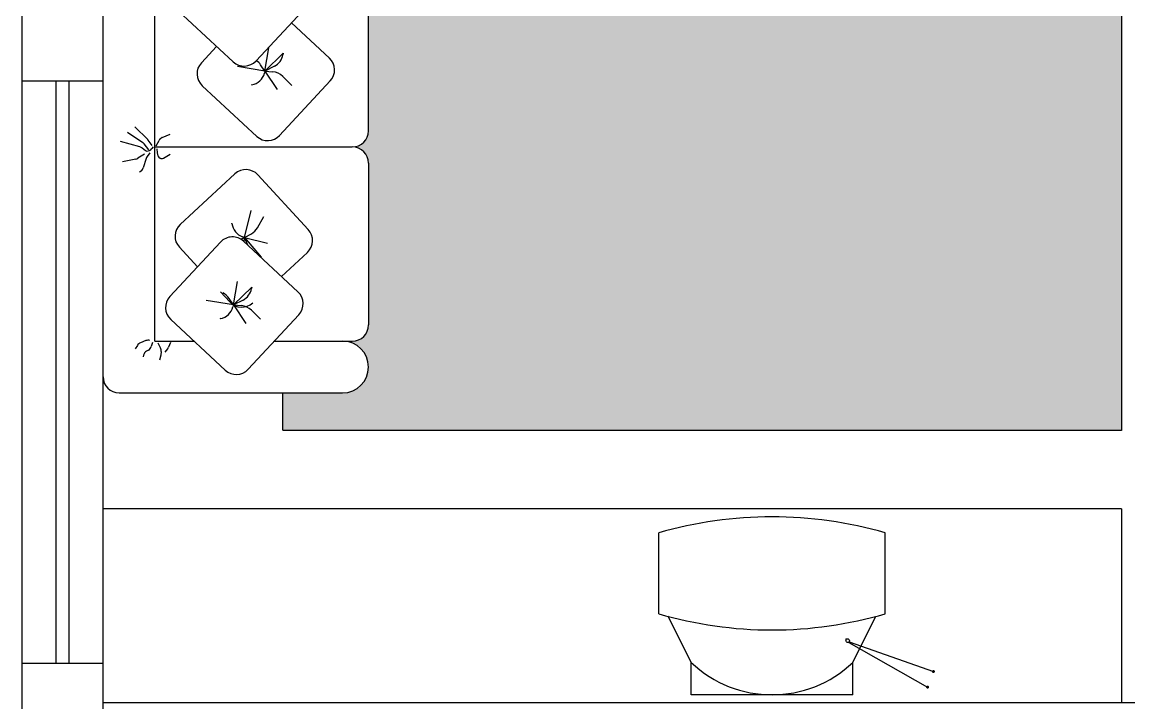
# Model space of a CAD drawing. Header units: millimetres. Extents: x 935 to 1399, y 512 to 900.
# Drawn here: x 1146.116 to 1149.535, y 855.466 to 857.57 of the extents above; entities that cross this region are included whole.
import ezdxf

# ---------------------------------------------------------------- set-up
doc = ezdxf.new("R2010")
doc.units = ezdxf.units.MM
doc.layers.add('MOBILIARIO', color=4, linetype='Continuous')

msp = doc.modelspace()

# ---------------------------------------------------------------- hatches: boundary and pattern name
at = {"linetype": 'Continuous'}
h = msp.add_hatch(dxfattribs=at)
h.set_pattern_fill('SWAMP', color=254, scale=0.05, angle=90, style=0)
h.set_pattern_definition([(90, (1197.95015, 808.49453), (0.04330127, 0.025), [0.00625, -0.04375]), (3e-14, (1197.950148, 808.497655), (0.04330127, -0.025), [0.003125, -0.08347754]), (3e-14, (1197.950148, 808.498436), (0.04330127, -0.025), [0.0025, -0.08410254]), (3e-14, (1197.950148, 808.496873), (0.04330127, -0.025), [0.0025, -0.08410254]), (30, (1197.95015, 808.499217), (0.04330127, -0.025), [0.002, -0.048]), (330, (1197.95015, 808.49609), (2e-11, -0.05), [0.002, -0.048])])
h.paths.add_polyline_path([(1149.05288, 858.21827), (1149.05288, 858.24707, 0.9926943), (1149.20647, 858.24594), (1149.51215, 858.24594), (1149.51215, 856.30747), (1146.9243, 856.30747, 0.0019246), (1146.92221, 856.30845), (1146.92221, 856.42404), (1147.10641, 856.42404, 1), (1147.10641, 856.58404), (1147.13641, 856.58404, 0.4142136), (1147.18641, 856.63404), (1147.18641, 857.13404, 0.4142136), (1147.13641, 857.18404, 0.4142136), (1147.18641, 857.23404), (1147.18641, 857.73404, 0.4142136), (1147.13641, 857.78404), (1147.10641, 857.78404, 1), (1147.10641, 857.94404), (1146.92221, 857.94404), (1146.92221, 858.24058, 0.023235), (1146.95016, 858.23837, -0.0099184), (1146.9496, 858.23945, 0.2707398), (1146.97539, 858.26723), (1147.17128, 858.26723), (1147.17128, 858.24707, 1), (1147.32488, 858.24707), (1147.32488, 858.21827, 0.4142136), (1147.37288, 858.17027), (1147.85288, 858.17027, 0.4142136), (1147.90088, 858.21827, 0.4142136), (1147.94888, 858.17027), (1148.42888, 858.17027, 0.4142136), (1148.47688, 858.21827, 0.4142136), (1148.52488, 858.17027), (1149.00488, 858.17027, 0.4142136)])
h = msp.add_hatch(dxfattribs=at)
h.set_pattern_fill('SWAMP', color=254, scale=0.05, angle=90, style=0)
h.set_pattern_definition([(90, (1197.95015, 808.49453), (0.04330127, 0.025), [0.00625, -0.04375]), (3e-14, (1197.950148, 808.497655), (0.04330127, -0.025), [0.003125, -0.08347754]), (3e-14, (1197.950148, 808.498436), (0.04330127, -0.025), [0.0025, -0.08410254]), (3e-14, (1197.950148, 808.496873), (0.04330127, -0.025), [0.0025, -0.08410254]), (30, (1197.95015, 808.499217), (0.04330127, -0.025), [0.002, -0.048]), (330, (1197.95015, 808.49609), (2e-11, -0.05), [0.002, -0.048])])
h.paths.add_polyline_path([(1149.05288, 858.21827), (1149.05288, 858.24707, 0.9926943), (1149.20647, 858.24594), (1149.51215, 858.24594), (1149.51215, 856.30747), (1146.9243, 856.30747, 0.0019246), (1146.92221, 856.30845), (1146.92221, 856.42404), (1147.10641, 856.42404, 1), (1147.10641, 856.58404), (1147.13641, 856.58404, 0.4142136), (1147.18641, 856.63404), (1147.18641, 857.13404, 0.4142136), (1147.13641, 857.18404, 0.4142136), (1147.18641, 857.23404), (1147.18641, 857.73404, 0.4142136), (1147.13641, 857.78404), (1147.10641, 857.78404, 1), (1147.10641, 857.94404), (1146.92221, 857.94404), (1146.92221, 858.24058, 0.023235), (1146.95016, 858.23837, -0.0099184), (1146.9496, 858.23945, 0.2707398), (1146.97539, 858.26723), (1147.17128, 858.26723), (1147.17128, 858.24707, 1), (1147.32488, 858.24707), (1147.32488, 858.21827, 0.4142136), (1147.37288, 858.17027), (1147.85288, 858.17027, 0.4142136), (1147.90088, 858.21827, 0.4142136), (1147.94888, 858.17027), (1148.42888, 858.17027, 0.4142136), (1148.47688, 858.21827, 0.4142136), (1148.52488, 858.17027), (1149.00488, 858.17027, 0.4142136)])

# ---------------------------------------------------------------- linework, layer by layer
at = {"color": 6}
for p, q in [((1146.11641, 848.52187), (1146.11641, 862.87187)), ((1146.36641, 852.92187), (1146.36641, 858.97187)), ((1146.11641, 848.52187), (1146.11641, 857.87187)), ((1146.36641, 855.46625), (1146.36641, 857.57187)), ((1146.36641, 855.46625), (1146.36641, 857.57187)), ((1146.36641, 855.46625), (1146.36641, 857.57187)), ((1146.11641, 857.38851), (1146.36641, 857.38851)), ((1146.11641, 857.38851), (1146.36641, 857.38851)), ((1146.11641, 857.38851), (1146.36641, 857.38851)), ((1146.11641, 855.58851), (1146.36641, 855.58851)), ((1146.11641, 855.58851), (1146.36641, 855.58851)), ((1146.11641, 855.58851), (1146.36641, 855.58851)), ((1150.99954, 855.46625), (1146.36641, 855.46625)), ((1150.99954, 855.46625), (1146.36641, 855.46625))]:
    msp.add_line(p, q, dxfattribs=at)
at = {"color": 1}
for p, q in [((1146.36641, 856.47404), (1146.36641, 857.89404)), ((1146.36641, 856.47404), (1146.36641, 857.89404)), ((1146.36641, 856.47404), (1146.36641, 857.89404)), ((1146.52641, 856.58404), (1146.52641, 857.78404)), ((1146.52641, 856.58404), (1146.52641, 857.78404)), ((1146.52641, 856.58404), (1146.52641, 857.78404)), ((1147.18641, 857.23404), (1147.18641, 857.73404)), ((1147.18641, 857.23404), (1147.18641, 857.73404)), ((1147.18641, 857.23404), (1147.18641, 857.73404)), ((1146.76833, 857.44738), (1146.59981, 857.6039)), ((1146.76833, 857.44738), (1146.59981, 857.6039)), ((1146.76833, 857.44738), (1146.59981, 857.6039)), ((1146.99552, 857.61851), (1146.83899, 857.44999)), ((1146.99552, 857.61851), (1146.83899, 857.44999)), ((1146.99552, 857.61851), (1146.83899, 857.44999)), ((1146.94834, 857.56771), (1147.06575, 857.45867)), ((1146.94834, 857.56771), (1147.06575, 857.45867)), ((1146.94834, 857.56771), (1147.06575, 857.45867)), ((1146.67004, 857.44406), (1146.71721, 857.49485)), ((1146.67004, 857.44406), (1146.71721, 857.49485)), ((1146.67004, 857.44406), (1146.71721, 857.49485)), ((1146.86658, 857.4181), (1146.87876, 857.49046)), ((1146.86658, 857.4181), (1146.87876, 857.49046)), ((1146.86658, 857.4181), (1146.87876, 857.49046)), ((1146.86658, 857.4181), (1146.9228, 857.47348)), ((1146.86658, 857.4181), (1146.9228, 857.47348)), ((1146.86658, 857.4181), (1146.9228, 857.47348)), ((1146.9228, 857.47348), (1146.92198, 857.46893)), ((1146.9228, 857.47348), (1146.92198, 857.46893)), ((1146.9228, 857.47348), (1146.92198, 857.46893)), ((1146.86658, 857.4181), (1146.78172, 857.43235)), ((1146.86658, 857.4181), (1146.78172, 857.43235)), ((1146.86658, 857.4181), (1146.78172, 857.43235)), ((1146.86658, 857.4181), (1146.85316, 857.43819)), ((1146.86658, 857.4181), (1146.85316, 857.43819)), ((1146.86658, 857.4181), (1146.85316, 857.43819)), ((1146.86658, 857.4181), (1146.86492, 857.41197)), ((1146.86658, 857.4181), (1146.86492, 857.41197)), ((1146.86658, 857.4181), (1146.86492, 857.41197)), ((1146.8959, 857.43341), (1146.86658, 857.4181)), ((1146.8959, 857.43341), (1146.86658, 857.4181)), ((1146.8959, 857.43341), (1146.86658, 857.4181)), ((1146.86658, 857.4181), (1146.89072, 857.41615)), ((1146.86658, 857.4181), (1146.90465, 857.36121)), ((1146.86658, 857.4181), (1146.89072, 857.41615)), ((1146.86658, 857.4181), (1146.90465, 857.36121)), ((1146.86658, 857.4181), (1146.89072, 857.41615)), ((1146.86658, 857.4181), (1146.90465, 857.36121)), ((1147.06835, 857.388), (1146.91183, 857.21948)), ((1147.06835, 857.388), (1146.91183, 857.21948)), ((1147.06835, 857.388), (1146.91183, 857.21948)), ((1146.92182, 857.4019), (1146.95006, 857.37403)), ((1146.92182, 857.4019), (1146.95006, 857.37403)), ((1146.92182, 857.4019), (1146.95006, 857.37403)), ((1146.84116, 857.21687), (1146.67264, 857.3734)), ((1146.84116, 857.21687), (1146.67264, 857.3734)), ((1146.84116, 857.21687), (1146.67264, 857.3734)), ((1146.82605, 857.3759), (1146.82476, 857.37565)), ((1146.82605, 857.3759), (1146.82476, 857.37565)), ((1146.82605, 857.3759), (1146.82476, 857.37565)), ((1146.48933, 857.19729), (1146.44212, 857.22905)), ((1146.48933, 857.19729), (1146.44212, 857.22905)), ((1146.48933, 857.19729), (1146.44212, 857.22905)), ((1146.50433, 857.20701), (1146.46506, 857.24625)), ((1146.50433, 857.20701), (1146.46506, 857.24625)), ((1146.50433, 857.20701), (1146.46506, 857.24625)), ((1146.54907, 857.21322), (1146.57417, 857.22386)), ((1146.54907, 857.21322), (1146.57417, 857.22386)), ((1146.54907, 857.21322), (1146.57417, 857.22386)), ((1146.47995, 857.1844), (1146.42013, 857.20135)), ((1146.47995, 857.1844), (1146.42013, 857.20135)), ((1146.47995, 857.1844), (1146.42013, 857.20135)), ((1146.49756, 857.17173), (1146.48751, 857.18034)), ((1146.49756, 857.17173), (1146.48751, 857.18034)), ((1146.49756, 857.17173), (1146.48751, 857.18034)), ((1146.50807, 857.17556), (1146.49371, 857.19329)), ((1146.50807, 857.17556), (1146.49371, 857.19329)), ((1146.50807, 857.17556), (1146.49371, 857.19329)), ((1146.51859, 857.18893), (1146.50597, 857.20514)), ((1146.51859, 857.18893), (1146.50597, 857.20514)), ((1146.51859, 857.18893), (1146.50597, 857.20514)), ((1146.52146, 857.18415), (1146.5175, 857.17912)), ((1146.52146, 857.18415), (1146.5175, 857.17912)), ((1146.52146, 857.18415), (1146.5175, 857.17912)), ((1146.52641, 857.18404), (1147.13641, 857.18404)), ((1146.52641, 857.18404), (1147.13641, 857.18404)), ((1146.52641, 857.18404), (1147.13641, 857.18404)), ((1146.5302, 857.18756), (1146.53929, 857.20433)), ((1146.5302, 857.18756), (1146.53929, 857.20433)), ((1146.5302, 857.18756), (1146.53929, 857.20433)), ((1146.53211, 857.17866), (1146.53313, 857.16548)), ((1146.53211, 857.17866), (1146.53313, 857.16548)), ((1146.53211, 857.17866), (1146.53313, 857.16548)), ((1146.46767, 857.14674), (1146.42601, 857.13788)), ((1146.46767, 857.14674), (1146.42601, 857.13788)), ((1146.46767, 857.14674), (1146.42601, 857.13788)), ((1146.49483, 857.16177), (1146.47379, 857.14915)), ((1146.49483, 857.16177), (1146.47379, 857.14915)), ((1146.49483, 857.16177), (1146.47379, 857.14915)), ((1146.49944, 857.14837), (1146.49075, 857.11944)), ((1146.49944, 857.14837), (1146.49075, 857.11944)), ((1146.49944, 857.14837), (1146.49075, 857.11944)), ((1146.50036, 857.17154), (1146.49756, 857.17173)), ((1146.50036, 857.17154), (1146.49756, 857.17173)), ((1146.50036, 857.17154), (1146.49756, 857.17173)), ((1146.51094, 857.166), (1146.50247, 857.15445)), ((1146.51094, 857.166), (1146.50247, 857.15445)), ((1146.51094, 857.166), (1146.50247, 857.15445)), ((1146.55287, 857.14964), (1146.57417, 857.16147)), ((1146.55287, 857.14964), (1146.57417, 857.16147)), ((1146.55287, 857.14964), (1146.57417, 857.16147)), ((1147.18641, 857.13404), (1147.18641, 856.63404)), ((1147.18641, 857.13404), (1147.18641, 856.63404)), ((1147.18641, 857.13404), (1147.18641, 856.63404)), ((1146.48408, 857.10957), (1146.4794, 857.10582)), ((1146.48408, 857.10957), (1146.4794, 857.10582)), ((1146.48408, 857.10957), (1146.4794, 857.10582)), ((1146.60489, 856.94493), (1146.77392, 857.1009)), ((1146.60489, 856.94493), (1146.77392, 857.1009)), ((1146.60489, 856.94493), (1146.77392, 857.1009)), ((1146.84458, 857.09806), (1147.00055, 856.92903)), ((1146.84458, 857.09806), (1147.00055, 856.92903)), ((1146.84458, 857.09806), (1147.00055, 856.92903)), ((1146.80356, 856.9041), (1146.82431, 856.9876)), ((1146.80356, 856.9041), (1146.82431, 856.9876)), ((1146.80356, 856.9041), (1146.82431, 856.9876)), ((1146.7646, 856.94775), (1146.76446, 856.94907)), ((1146.7646, 856.94775), (1146.76446, 856.94907)), ((1146.7646, 856.94775), (1146.76446, 856.94907)), ((1146.84341, 856.93447), (1146.86323, 856.96869)), ((1146.84341, 856.93447), (1146.86323, 856.96869)), ((1146.84341, 856.93447), (1146.86323, 856.96869)), ((1146.80356, 856.9041), (1146.79758, 856.90622)), ((1146.80356, 856.9041), (1146.79758, 856.90622)), ((1146.80356, 856.9041), (1146.79758, 856.90622)), ((1146.80356, 856.9041), (1146.82462, 856.91593)), ((1146.80356, 856.9041), (1146.82462, 856.91593)), ((1146.80356, 856.9041), (1146.82462, 856.91593)), ((1146.57292, 856.7217), (1146.72945, 856.89022)), ((1146.57292, 856.7217), (1146.72945, 856.89022)), ((1146.57292, 856.7217), (1146.72945, 856.89022)), ((1146.65816, 856.81347), (1146.60205, 856.87427)), ((1146.65816, 856.81347), (1146.60205, 856.87427)), ((1146.65816, 856.81347), (1146.60205, 856.87427)), ((1146.80356, 856.9041), (1146.79314, 856.89824)), ((1146.80356, 856.9041), (1146.79314, 856.89824)), ((1146.80356, 856.9041), (1146.79314, 856.89824)), ((1146.80011, 856.89283), (1146.96863, 856.7363)), ((1146.80011, 856.89283), (1146.96863, 856.7363)), ((1146.80011, 856.89283), (1146.96863, 856.7363)), ((1146.80356, 856.9041), (1146.80156, 856.89148)), ((1146.80356, 856.9041), (1146.80156, 856.89148)), ((1146.80356, 856.9041), (1146.80156, 856.89148)), ((1146.81383, 856.88008), (1146.80356, 856.9041)), ((1146.80356, 856.9041), (1146.85445, 856.84379)), ((1146.80356, 856.9041), (1146.87477, 856.88638)), ((1146.81383, 856.88008), (1146.80356, 856.9041)), ((1146.80356, 856.9041), (1146.85445, 856.84379)), ((1146.80356, 856.9041), (1146.87477, 856.88638)), ((1146.81383, 856.88008), (1146.80356, 856.9041)), ((1146.80356, 856.9041), (1146.85445, 856.84379)), ((1146.80356, 856.9041), (1146.87477, 856.88638)), ((1146.85445, 856.84379), (1146.85231, 856.84434)), ((1146.85445, 856.84379), (1146.85231, 856.84434)), ((1146.85445, 856.84379), (1146.85231, 856.84434)), ((1146.99771, 856.85837), (1146.91719, 856.78408)), ((1146.99771, 856.85837), (1146.91719, 856.78408)), ((1146.99771, 856.85837), (1146.91719, 856.78408)), ((1146.76946, 856.69573), (1146.78165, 856.7681)), ((1146.76946, 856.69573), (1146.78165, 856.7681)), ((1146.76946, 856.69573), (1146.78165, 856.7681)), ((1146.75802, 856.70524), (1146.72924, 856.73643)), ((1146.75802, 856.70524), (1146.72924, 856.73643)), ((1146.75802, 856.70524), (1146.72924, 856.73643)), ((1146.76946, 856.69573), (1146.82568, 856.75111)), ((1146.76946, 856.69573), (1146.82568, 856.75111)), ((1146.76946, 856.69573), (1146.82568, 856.75111)), ((1146.82568, 856.75111), (1146.82487, 856.74657)), ((1146.82568, 856.75111), (1146.82487, 856.74657)), ((1146.82568, 856.75111), (1146.82487, 856.74657)), ((1146.76946, 856.69573), (1146.68461, 856.70999)), ((1146.76946, 856.69573), (1146.68461, 856.70999)), ((1146.76946, 856.69573), (1146.68461, 856.70999)), ((1146.76946, 856.69573), (1146.75605, 856.71582)), ((1146.76946, 856.69573), (1146.75605, 856.71582)), ((1146.76946, 856.69573), (1146.75605, 856.71582)), ((1146.79879, 856.71104), (1146.76946, 856.69573)), ((1146.79879, 856.71104), (1146.76946, 856.69573)), ((1146.79879, 856.71104), (1146.76946, 856.69573)), ((1146.76946, 856.69573), (1146.7678, 856.68961)), ((1146.76946, 856.69573), (1146.7678, 856.68961)), ((1146.76946, 856.69573), (1146.7678, 856.68961)), ((1146.76946, 856.69573), (1146.7936, 856.69379)), ((1146.76946, 856.69573), (1146.80754, 856.63885)), ((1146.76946, 856.69573), (1146.7936, 856.69379)), ((1146.76946, 856.69573), (1146.80754, 856.63885)), ((1146.76946, 856.69573), (1146.7936, 856.69379)), ((1146.76946, 856.69573), (1146.80754, 856.63885)), ((1146.97124, 856.66564), (1146.81471, 856.49712)), ((1146.97124, 856.66564), (1146.81471, 856.49712)), ((1146.97124, 856.66564), (1146.81471, 856.49712)), ((1146.8247, 856.67954), (1146.85294, 856.65167)), ((1146.8247, 856.67954), (1146.85294, 856.65167)), ((1146.8247, 856.67954), (1146.85294, 856.65167)), ((1146.74405, 856.49451), (1146.57553, 856.65104)), ((1146.74405, 856.49451), (1146.57553, 856.65104)), ((1146.74405, 856.49451), (1146.57553, 856.65104)), ((1146.72894, 856.65353), (1146.72764, 856.65329)), ((1146.72894, 856.65353), (1146.72764, 856.65329)), ((1146.72894, 856.65353), (1146.72764, 856.65329)), ((1146.4723, 856.57089), (1146.46573, 856.56011)), ((1146.4723, 856.57089), (1146.46573, 856.56011)), ((1146.4723, 856.57089), (1146.46573, 856.56011)), ((1146.49818, 856.58554), (1146.48196, 856.57906)), ((1146.49818, 856.58554), (1146.48196, 856.57906)), ((1146.49818, 856.58554), (1146.48196, 856.57906)), ((1146.5195, 856.58017), (1146.51537, 856.56733)), ((1146.5195, 856.58017), (1146.51537, 856.56733)), ((1146.5195, 856.58017), (1146.51537, 856.56733)), ((1146.52641, 856.58404), (1146.64766, 856.58404)), ((1146.52641, 856.58404), (1146.64766, 856.58404)), ((1146.52641, 856.58404), (1146.64766, 856.58404)), ((1146.53599, 856.57874), (1146.54422, 856.5623)), ((1146.53599, 856.57874), (1146.54422, 856.5623)), ((1146.53599, 856.57874), (1146.54422, 856.5623)), ((1146.5747, 856.57945), (1146.56881, 856.56531)), ((1146.5747, 856.57945), (1146.56881, 856.56531)), ((1146.5747, 856.57945), (1146.56881, 856.56531)), ((1146.89545, 856.58404), (1147.13641, 856.58404)), ((1146.89545, 856.58404), (1147.13641, 856.58404)), ((1146.89545, 856.58404), (1147.13641, 856.58404)), ((1146.49154, 856.54089), (1146.49011, 856.53575)), ((1146.49154, 856.54089), (1146.49011, 856.53575)), ((1146.49154, 856.54089), (1146.49011, 856.53575)), ((1146.50652, 856.55624), (1146.50062, 856.55274)), ((1146.50652, 856.55624), (1146.50062, 856.55274)), ((1146.50652, 856.55624), (1146.50062, 856.55274)), ((1146.54531, 856.54076), (1146.54101, 856.52572)), ((1146.54531, 856.54076), (1146.54101, 856.52572)), ((1146.54531, 856.54076), (1146.54101, 856.52572)), ((1146.54626, 856.55161), (1146.54531, 856.54076)), ((1146.54626, 856.55161), (1146.54531, 856.54076)), ((1146.54626, 856.55161), (1146.54531, 856.54076)), ((1146.56534, 856.55977), (1146.55678, 856.55008)), ((1146.56534, 856.55977), (1146.55678, 856.55008)), ((1146.56534, 856.55977), (1146.55678, 856.55008)), ((1146.41641, 856.42404), (1147.10641, 856.42404)), ((1146.41641, 856.42404), (1147.10641, 856.42404)), ((1146.41641, 856.42404), (1147.10641, 856.42404)), ((1149.51215, 856.06625), (1146.36641, 856.06625)), ((1149.51215, 856.06625), (1146.36641, 856.06625)), ((1149.51215, 856.06625), (1149.51215, 855.46625)), ((1149.51215, 856.06625), (1149.51215, 855.46625))]:
    msp.add_line(p, q, dxfattribs=at)
at = {"color": 3}
for p, q in [((1146.22141, 855.58851), (1146.22141, 857.38851)), ((1146.22141, 855.58851), (1146.22141, 857.38851)), ((1146.22141, 855.58851), (1146.22141, 857.38851)), ((1146.26141, 855.58851), (1146.26141, 857.38851)), ((1146.26141, 855.58851), (1146.26141, 857.38851)), ((1146.26141, 855.58851), (1146.26141, 857.38851))]:
    msp.add_line(p, q, dxfattribs=at)
at = {"color": 6, "linetype": 'Continuous'}
msp.add_line((1149.51215, 856.32875), (1149.51215, 856.30747), dxfattribs=at)
msp.add_line((1149.51215, 856.32875), (1149.51215, 856.30747), dxfattribs=at)
at = {"color": 1, "linetype": 'Continuous'}
msp.add_line((1149.51215, 856.30747), (1146.9243, 856.30747), dxfattribs=at)
msp.add_line((1149.51215, 856.30747), (1146.9243, 856.30747), dxfattribs=at)
at = {"color": 1}
for points in [[(1149.20648, 858.24594), (1149.51215, 858.24594), (1149.51215, 856.30747), (1146.92221, 856.30747)], [(1149.20648, 858.24594), (1149.51215, 858.24594), (1149.51215, 856.30747), (1146.92221, 856.30747)], [(1146.92221, 856.30845), (1146.92221, 856.42404)], [(1146.92221, 856.30845), (1146.92221, 856.42404)], [(1146.92221, 856.30845), (1146.92221, 856.42404)]]:
    msp.add_lwpolyline(points, dxfattribs=at)
for centre, radius, start, end in [((1146.87276, 857.47773), 0.05, 297.56512, 349.86542), ((1146.87276, 857.47773), 0.05, 297.56512, 349.86542), ((1146.87276, 857.47773), 0.05, 297.56512, 349.86542), ((1147.03172, 857.42203), 0.05, 317.11348, 47.11348), ((1147.03172, 857.42203), 0.05, 317.11348, 47.11348), ((1147.03172, 857.42203), 0.05, 317.11348, 47.11348), ((1146.70667, 857.41004), 0.05, 137.11348, 227.11348), ((1146.70667, 857.41004), 0.05, 137.11348, 227.11348), ((1146.70667, 857.41004), 0.05, 137.11348, 227.11348), ((1146.80235, 857.48401), 0.05, 227.11348, 317.11348), ((1146.80235, 857.48401), 0.05, 227.11348, 317.11348), ((1146.80235, 857.48401), 0.05, 227.11348, 317.11348), ((1146.81158, 857.41042), 0.05, 33.72917, 54.97535), ((1146.81158, 857.41042), 0.05, 33.72917, 54.97535), ((1146.81158, 857.41042), 0.05, 33.72917, 54.97535), ((1146.81665, 857.42501), 0.05, 280.8422, 344.8871), ((1146.81665, 857.42501), 0.05, 280.8422, 344.8871), ((1146.81665, 857.42501), 0.05, 280.8422, 344.8871), ((1146.8867, 857.36631), 0.05, 45.37884, 85.38574), ((1146.8867, 857.36631), 0.05, 45.37884, 85.38574), ((1146.8867, 857.36631), 0.05, 45.37884, 85.38574), ((1146.55687, 857.1948), 0.02, 112.97574, 151.54158), ((1146.55687, 857.1948), 0.02, 112.97574, 151.54158), ((1146.55687, 857.1948), 0.02, 112.97574, 151.54158), ((1146.87519, 857.25351), 0.05, 227.11348, 317.11348), ((1146.87519, 857.25351), 0.05, 227.11348, 317.11348), ((1146.87519, 857.25351), 0.05, 227.11348, 317.11348), ((1147.13641, 857.23404), 0.05, 270, 0), ((1147.13641, 857.23404), 0.05, 270, 0), ((1147.13641, 857.23404), 0.05, 270, 0), ((1146.4745, 857.16515), 0.02, 49.41659, 74.17726), ((1146.4745, 857.16515), 0.02, 49.41659, 74.17726), ((1146.4745, 857.16515), 0.02, 49.41659, 74.17726), ((1146.47817, 857.1807), 0.02, 39.00882, 56.07332), ((1146.47817, 857.1807), 0.02, 39.00882, 56.07332), ((1146.47817, 857.1807), 0.02, 39.00882, 56.07332), ((1146.47817, 857.1807), 0.02, 39.00882, 56.07332), ((1146.47817, 857.1807), 0.02, 39.00882, 56.07332), ((1146.47817, 857.1807), 0.02, 39.00882, 56.07332), ((1146.50178, 857.19148), 0.02, 265.91725, 321.82487), ((1146.50178, 857.19148), 0.02, 265.91725, 321.82487), ((1146.50178, 857.19148), 0.02, 265.91725, 321.82487), ((1146.49019, 857.19286), 0.02, 37.89269, 45.01825), ((1146.49019, 857.19286), 0.02, 37.89269, 45.01825), ((1146.49019, 857.19286), 0.02, 37.89269, 45.01825), ((1147.13641, 857.13404), 0.05, 0, 90), ((1147.13641, 857.13404), 0.05, 0, 90), ((1147.13641, 857.13404), 0.05, 0, 90), ((1146.46351, 857.16631), 0.02, 282.00402, 300.94759), ((1146.46351, 857.16631), 0.02, 282.00402, 300.94759), ((1146.46351, 857.16631), 0.02, 282.00402, 300.94759), ((1146.51859, 857.14262), 0.02, 143.72911, 163.29051), ((1146.51859, 857.14262), 0.02, 143.72911, 163.29051), ((1146.51859, 857.14262), 0.02, 143.72911, 163.29051), ((1146.55307, 857.16701), 0.02, 184.40124, 239.64305), ((1146.55307, 857.16701), 0.02, 184.40124, 239.64305), ((1146.55307, 857.16701), 0.02, 184.40124, 239.64305), ((1146.54801, 857.15838), 0.01, 239.64305, 299.03916), ((1146.54801, 857.15838), 0.01, 239.64305, 299.03916), ((1146.54801, 857.15838), 0.01, 239.64305, 299.03916), ((1146.47159, 857.12519), 0.02, 308.64231, 343.29051), ((1146.47159, 857.12519), 0.02, 308.64231, 343.29051), ((1146.47159, 857.12519), 0.02, 308.64231, 343.29051), ((1146.80783, 857.06415), 0.05, 42.69855, 132.69855), ((1146.80783, 857.06415), 0.05, 42.69855, 132.69855), ((1146.80783, 857.06415), 0.05, 42.69855, 132.69855), ((1146.6388, 856.90818), 0.05, 132.69855, 222.69855), ((1146.6388, 856.90818), 0.05, 132.69855, 222.69855), ((1146.6388, 856.90818), 0.05, 132.69855, 222.69855), ((1146.81429, 856.95335), 0.05, 186.42728, 250.47218), ((1146.81429, 856.95335), 0.05, 186.42728, 250.47218), ((1146.81429, 856.95335), 0.05, 186.42728, 250.47218), ((1146.76608, 856.85619), 0.05, 47.11348, 137.11348), ((1146.76608, 856.85619), 0.05, 47.11348, 137.11348), ((1146.76608, 856.85619), 0.05, 47.11348, 137.11348), ((1146.80014, 856.95952), 0.05, 299.31425, 329.92973), ((1146.80014, 856.95952), 0.05, 299.31425, 329.92973), ((1146.80014, 856.95952), 0.05, 299.31425, 329.92973), ((1146.9638, 856.89512), 0.05, 312.69855, 42.69855), ((1146.9638, 856.89512), 0.05, 312.69855, 42.69855), ((1146.9638, 856.89512), 0.05, 312.69855, 42.69855), ((1146.77565, 856.75537), 0.05, 297.56512, 349.86542), ((1146.77565, 856.75537), 0.05, 297.56512, 349.86542), ((1146.77565, 856.75537), 0.05, 297.56512, 349.86542), ((1146.9346, 856.69967), 0.05, 317.11348, 47.11348), ((1146.9346, 856.69967), 0.05, 317.11348, 47.11348), ((1146.9346, 856.69967), 0.05, 317.11348, 47.11348), ((1146.60955, 856.68767), 0.05, 137.11348, 227.11348), ((1146.60955, 856.68767), 0.05, 137.11348, 227.11348), ((1146.60955, 856.68767), 0.05, 137.11348, 227.11348), ((1146.71446, 856.68806), 0.05, 33.72917, 64.34465), ((1146.71446, 856.68806), 0.05, 33.72917, 64.34465), ((1146.71446, 856.68806), 0.05, 33.72917, 64.34465), ((1146.79477, 856.73915), 0.05, 222.69855, 312.69855), ((1146.79477, 856.73915), 0.05, 222.69855, 312.69855), ((1146.79477, 856.73915), 0.05, 222.69855, 312.69855), ((1146.71953, 856.70264), 0.05, 280.8422, 344.8871), ((1146.71953, 856.70264), 0.05, 280.8422, 344.8871), ((1146.71953, 856.70264), 0.05, 280.8422, 344.8871), ((1146.78958, 856.64395), 0.05, 45.37884, 85.38574), ((1146.78958, 856.64395), 0.05, 45.37884, 85.38574), ((1146.78958, 856.64395), 0.05, 45.37884, 85.38574), ((1147.13641, 856.63404), 0.05, 270, 0), ((1147.13641, 856.63404), 0.05, 270, 0), ((1147.13641, 856.63404), 0.05, 270, 0), ((1146.48938, 856.56049), 0.02, 111.7889, 148.65521), ((1146.48938, 856.56049), 0.02, 111.7889, 148.65521), ((1146.48938, 856.56049), 0.02, 111.7889, 148.65521), ((1146.5056, 856.56697), 0.02, 74.48527, 111.7889), ((1146.5056, 856.56697), 0.02, 74.48527, 111.7889), ((1146.5056, 856.56697), 0.02, 74.48527, 111.7889), ((1146.49633, 856.57345), 0.02, 300.63456, 342.17076), ((1146.49633, 856.57345), 0.02, 300.63456, 342.17076), ((1146.49633, 856.57345), 0.02, 300.63456, 342.17076), ((1146.55035, 856.57301), 0.02, 318.55797, 337.36724), ((1146.55035, 856.57301), 0.02, 318.55797, 337.36724), ((1146.55035, 856.57301), 0.02, 318.55797, 337.36724), ((1147.10641, 856.50404), 0.08, 270, 90), ((1147.10641, 856.50404), 0.08, 270, 90), ((1147.10641, 856.50404), 0.08, 270, 90), ((1146.51081, 856.53554), 0.02, 120.63456, 164.46621), ((1146.51081, 856.53554), 0.02, 120.63456, 164.46621), ((1146.51081, 856.53554), 0.02, 120.63456, 164.46621), ((1146.52633, 856.55335), 0.02, 355.02713, 26.57978), ((1146.52633, 856.55335), 0.02, 355.02713, 26.57978), ((1146.52633, 856.55335), 0.02, 355.02713, 26.57978), ((1146.77808, 856.53114), 0.05, 227.11348, 317.11348), ((1146.77808, 856.53114), 0.05, 227.11348, 317.11348), ((1146.77808, 856.53114), 0.05, 227.11348, 317.11348), ((1146.41641, 856.47404), 0.05, 180, 270), ((1146.41641, 856.47404), 0.05, 180, 270), ((1146.41641, 856.47404), 0.05, 180, 270)]:
    msp.add_arc(centre, radius, start, end, dxfattribs=at)
at = {"layer": 'MOBILIARIO', "color": 7}
for p, q in [((1148.08298, 855.74144), (1148.08298, 855.99144)), ((1148.08298, 855.74144), (1148.08298, 855.99144)), ((1148.78298, 855.74144), (1148.78298, 855.99144)), ((1148.78298, 855.74144), (1148.78298, 855.99144)), ((1148.18298, 855.59144), (1148.11172, 855.73396)), ((1148.18298, 855.59144), (1148.11172, 855.73396)), ((1148.68298, 855.59144), (1148.75424, 855.73396)), ((1148.68298, 855.59144), (1148.75424, 855.73396)), ((1148.66092, 855.66368), (1148.66078, 855.65854)), ((1148.66092, 855.66368), (1148.66078, 855.65854)), ((1148.67005, 855.65295), (1148.91351, 855.5149)), ((1148.67005, 855.65295), (1148.91351, 855.5149)), ((1148.67177, 855.65525), (1148.93174, 855.56315)), ((1148.67177, 855.65525), (1148.93174, 855.56315)), ((1148.18298, 855.49122), (1148.18298, 855.59144)), ((1148.18298, 855.49122), (1148.18298, 855.59144)), ((1148.68298, 855.49122), (1148.68298, 855.59144)), ((1148.68298, 855.49122), (1148.68298, 855.59144)), ((1148.68298, 855.49122), (1148.18298, 855.49122)), ((1148.68298, 855.49122), (1148.18298, 855.49122))]:
    msp.add_line(p, q, dxfattribs=at)
at = {"layer": 'MOBILIARIO', "color": 7, "const_width": 0.00454}
for points in [[(1148.9333, 855.5648, 1), (1148.93019, 855.5615, 1)], [(1148.9333, 855.5648, 1), (1148.93019, 855.5615, 1)], [(1148.91506, 855.51655, 1), (1148.91195, 855.51324, 1)], [(1148.91506, 855.51655, 1), (1148.91195, 855.51324, 1)]]:
    msp.add_lwpolyline(points, format="xyb", close=True, dxfattribs=at)
at = {"layer": 'MOBILIARIO', "color": 7}
for centre, radius, start, end in [((1148.43298, 854.78596), 1.25526, 73.80986, 106.19014), ((1148.43298, 854.78596), 1.25526, 73.80986, 106.19014), ((1148.43298, 856.94692), 1.25526, 253.80986, 286.19014), ((1148.43298, 856.94692), 1.25526, 253.80986, 286.19014), ((1148.43298, 855.85315), 0.36193, 226.31092, 313.68908), ((1148.43298, 855.85315), 0.36193, 226.31092, 313.68908)]:
    msp.add_arc(centre, radius, start, end, dxfattribs=at)
msp.add_spline([(1148.66092, 855.66368), (1148.66817, 855.66385), (1148.6722, 855.658), (1148.66955, 855.65266), (1148.66533, 855.65289), (1148.66078, 855.65854)], degree=3, dxfattribs=at)
msp.add_spline([(1148.66092, 855.66368), (1148.66817, 855.66385), (1148.6722, 855.658), (1148.66955, 855.65266), (1148.66533, 855.65289), (1148.66078, 855.65854)], degree=3, dxfattribs=at)

doc.saveas('drawing.dxf')
